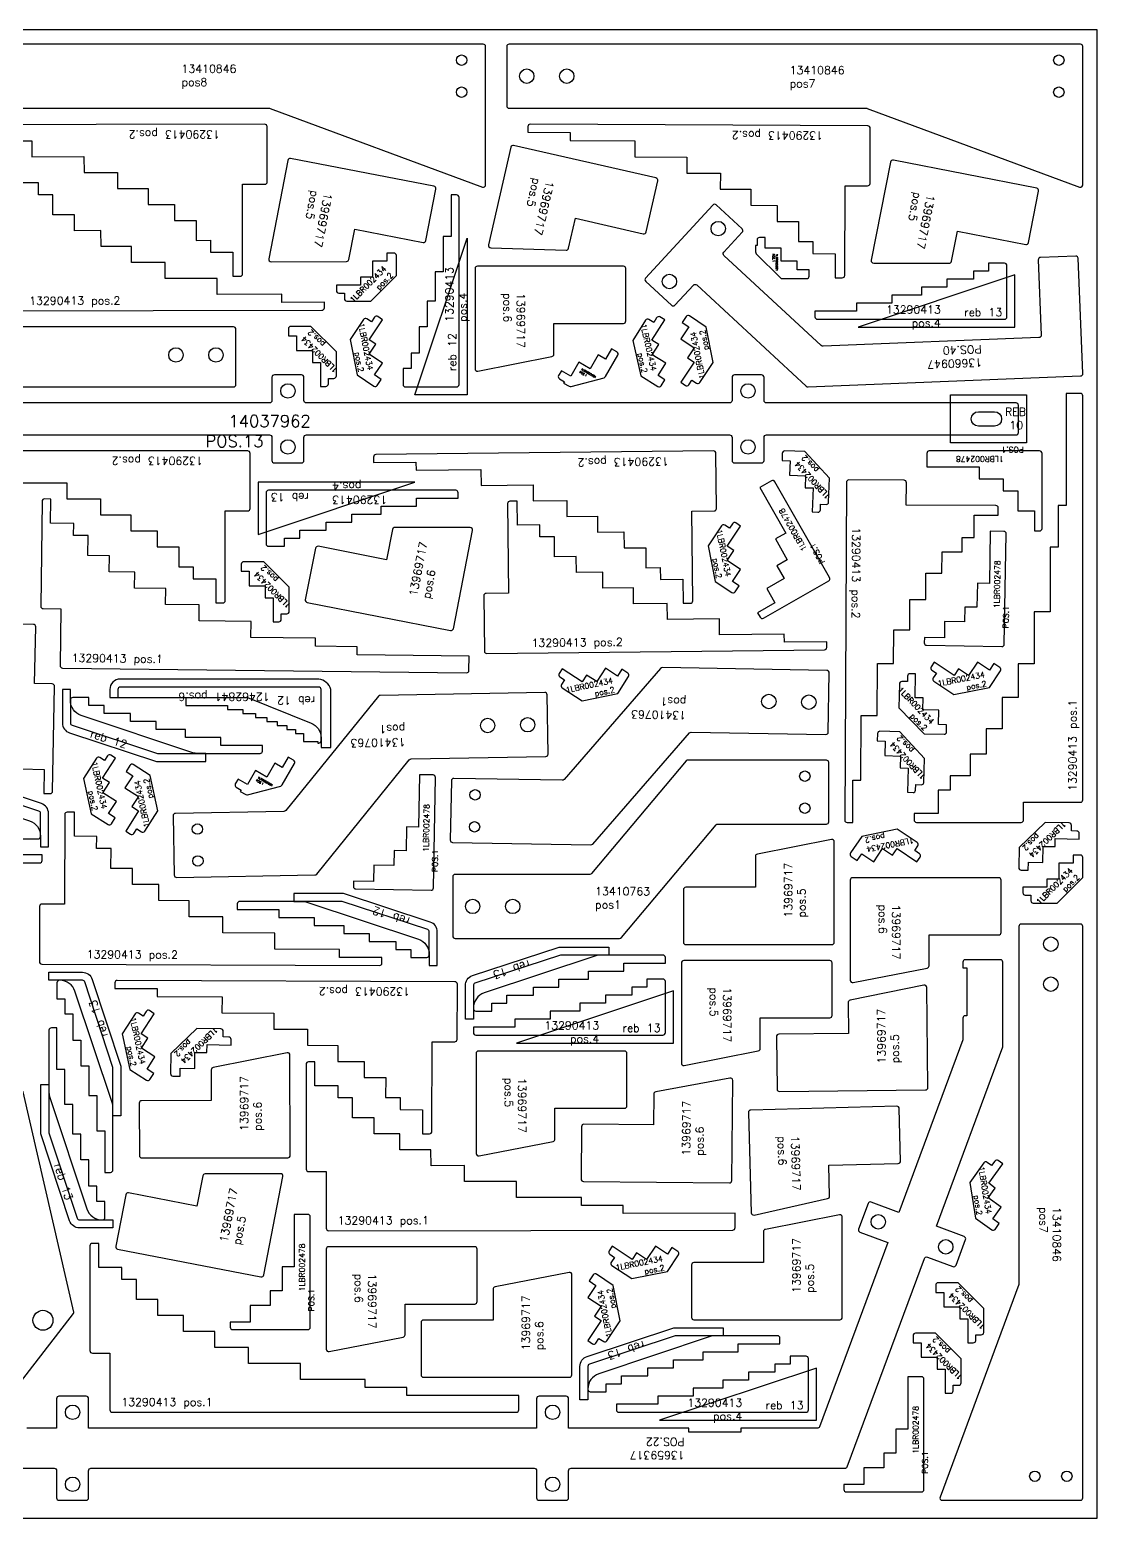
# Model space of a CAD drawing. Header units: millimetres. Extents: x 2520 to 4920, y -105 to 1860.
# Drawn here: x 3586 to 4920, y 0 to 1860 of the extents above; entities that cross this region are included whole.
import ezdxf

# ---------------------------------------------------------------- set-up
doc = ezdxf.new("R2010")
doc.units = ezdxf.units.MM
for name, color, linetype in [('12462841', 7, 'Continuous'), ('13290413', 7, 'Continuous'), ('13410763v0', 7, 'Continuous'), ('13659317v02', 7, 'Continuous'), ('13660947v0', 7, 'Continuous'), ('13969717', 7, 'Continuous'), ('14037962v0', 7, 'Continuous'), ('1LBR002434', 7, 'Continuous'), ('1LBR002478', 7, 'Continuous'), ('1LBR002601', 7, 'Continuous'), ('DT-20768-004-068', 7, 'Continuous'), ('Rebaixo', 7, 'Continuous'), ('sheet', 24, 'Continuous'), ('Texto', 7, 'Continuous')]:
    doc.layers.add(name, color=color, linetype=linetype)
doc.styles.get("Standard").update_dxf_attribs({"font": 'txt.shx'})

msp = doc.modelspace()

# ---------------------------------------------------------------- linework, layer by layer
at = {"color": 5}
for points in [[(3435.6, 1765, 0.414214), (3438.6, 1762), (3885.1, 1762, -0.088909), (3886.1, 1761.8), (4151.5, 1663.5, 0.52236), (4155.6, 1666.3), (4155.6, 1839, 0.414214), (4152.6, 1842), (3438.6, 1842, 0.414214), (3435.6, 1839)], [(4182, 1765, 0.414213), (4185, 1762), (4631.5, 1762, -0.08891), (4632.5, 1761.8), (4898, 1663.5, 0.52236), (4902, 1666.3), (4902, 1839, 0.414214), (4899, 1842), (4185, 1842, 0.414214), (4182, 1839)], [(4825, 742.4, 0.414214), (4822, 739.4), (4822, 292.9, -0.08891), (4821.8, 291.9), (4723.5, 26.4, 0.52236), (4726.3, 22.4), (4899, 22.4, 0.414213), (4902, 25.4), (4902, 739.4, 0.414214), (4899, 742.4)]]:
    msp.add_lwpolyline(points, format="xyb", close=True, dxfattribs=at)
for centre, radius in [((4125.6, 1822), 6.5), ((4872, 1822), 6.5), ((4207, 1802), 9), ((4257, 1802), 9), ((4125.6, 1782), 6.5), ((4872, 1782), 6.5), ((4862, 717.4), 9), ((4862, 667.4), 9), ((4842, 52.4), 6.5), ((4882, 52.4), 6.5)]:
    msp.add_circle(centre, radius, dxfattribs=at)
at = {"layer": '12462841', "color": 231}
msp.add_lwpolyline([(3894.9, 995.6), (3894.9, 990.6), (3906.9, 990.6), (3906.9, 985.6), (3917.9, 985.6), (3917.9, 980.6), (3927.9, 980.6), (3927.9, 970.6), (3945.9, 970.6), (3945.9, 968.6), (3946.9, 968.6, 0.414214), (3949.9, 971.6), (3949.9, 1035.6, 0.414214), (3946.9, 1038.6), (3698.9, 1038.6, 0.414214), (3695.9, 1035.6), (3695.9, 1025.6), (3780.9, 1025.6), (3780.9, 1015.6), (3832.9, 1015.6), (3832.9, 1010.6), (3851.9, 1010.6), (3851.9, 1005.6), (3867.9, 1005.6), (3867.9, 1000.6), (3881.9, 1000.6), (3881.9, 995.6)], format="xyb", close=True, dxfattribs=at)
at = {"layer": '13290413', "color": 5}
for points in [[(3507.5, 1721.3), (3588.5, 1721.4), (3588.5, 1701.4), (3653.5, 1701.6), (3653.6, 1681.6), (3695.6, 1681.6), (3695.6, 1661.6), (3733.6, 1661.7), (3733.6, 1641.7), (3766.6, 1641.8), (3766.7, 1621.8), (3793.7, 1621.8), (3793.7, 1596.8), (3811.7, 1596.9), (3811.8, 1581.9), (3839.8, 1581.9), (3839.8, 1551.9), (3848.8, 1551.9, 0.414214), (3851.8, 1554.9), (3851.6, 1666.9), (3879.6, 1667, 0.414213), (3882.6, 1670), (3882.5, 1739, 0.414214), (3879.4, 1742), (3457.4, 1741.2, 0.414214)], [(3529, 1508.7), (3951, 1509.5, 0.414214), (3954, 1512.5), (3954, 1519.5), (3901, 1519.4), (3901, 1529.4), (3820, 1529.3), (3819.9, 1549.3), (3754.9, 1549.1), (3754.9, 1569.1), (3712.9, 1569.1), (3712.9, 1589.1), (3674.9, 1589), (3674.8, 1609), (3641.8, 1608.9), (3641.8, 1628.9), (3614.8, 1628.9), (3614.7, 1653.9), (3596.7, 1653.8), (3596.7, 1668.8), (3568.7, 1668.8)], [(3567.2, 1293.7), (3632.2, 1293.7), (3632.2, 1273.7), (3674.2, 1273.7), (3674.2, 1253.7), (3712.2, 1253.7), (3712.2, 1233.7), (3745.2, 1233.7), (3745.2, 1213.7), (3772.2, 1213.7), (3772.2, 1188.7), (3790.2, 1188.7), (3790.2, 1173.7), (3818.2, 1173.7), (3818.2, 1143.7), (3827.2, 1143.7, 0.414214), (3830.2, 1146.7), (3830.2, 1258.7), (3858.2, 1258.7, 0.414214), (3861.2, 1261.7), (3861.2, 1330.7, 0.414214), (3858.2, 1333.7), (3436.2, 1333.7, 0.414214)], [(3574.9, 936.3), (3603.9, 935.7), (3603.3, 905.7), (3611.3, 905.6, 0.414214), (3614.4, 908.5), (3616.9, 1039.5, 0.414214), (3613.9, 1042.5), (3591.9, 1043), (3593.3, 1114, 0.414214), (3590.3, 1117), (3085.4, 1126.6, 0.414214)]]:
    msp.add_lwpolyline(points, format="xyb", dxfattribs=at)
for points in [[(4633.3, 1740), (4211.3, 1742, 0.414214), (4208.3, 1739), (4208.3, 1732), (4261.3, 1731.8), (4261.2, 1721.8), (4342.2, 1721.4), (4342.1, 1701.4), (4407.1, 1701), (4407, 1681), (4449, 1680.8), (4448.9, 1660.8), (4486.9, 1660.7), (4486.9, 1640.7), (4519.9, 1640.5), (4519.8, 1620.5), (4546.8, 1620.4), (4546.6, 1595.4), (4564.6, 1595.3), (4564.6, 1580.3), (4592.6, 1580.1), (4592.4, 1550.1), (4601.4, 1550.1, 0.414214), (4604.4, 1553.1), (4605, 1665.1), (4633, 1665, 0.414213), (4636, 1667.9), (4636.3, 1736.9, 0.414214)], [(4899, 894.6, 0.414214), (4902, 897.6), (4902, 1402.6, 0.414214), (4899, 1405.6), (4881, 1405.6), (4881, 1265.6), (4871, 1265.6), (4871, 1213.6), (4861, 1213.6), (4861, 1132.6), (4841, 1132.6), (4841, 1067.6), (4821, 1067.6), (4821, 1025.6), (4801, 1025.6), (4801, 986.6), (4781, 986.6), (4781, 954.6), (4761, 954.6), (4761, 927.6), (4736, 927.6), (4736, 909.6), (4721, 909.6), (4721, 880.6), (4691, 880.6), (4691, 872.6, 0.414213), (4694, 869.6), (4825, 869.6, 0.414214), (4828, 872.6), (4828, 894.6)], [(4440.4, 1333.7), (4018.4, 1329.1, 0.414214), (4015.4, 1326.1), (4015.5, 1319.1), (4068.5, 1319.6), (4068.6, 1309.6), (4149.6, 1310.5), (4149.8, 1290.5), (4214.8, 1291.2), (4215, 1271.2), (4257, 1271.7), (4257.2, 1251.7), (4295.2, 1252.1), (4295.5, 1232.1), (4328.5, 1232.5), (4328.7, 1212.5), (4355.7, 1212.8), (4355.9, 1187.8), (4373.9, 1188), (4374.1, 1173), (4402.1, 1173.3), (4402.4, 1143.3), (4411.4, 1143.4, 0.414214), (4414.4, 1146.4), (4413.2, 1258.4), (4441.2, 1258.7, 0.414214), (4444.1, 1261.7), (4443.4, 1330.7, 0.414214)], [(4606.5, 1294.4), (4604.5, 872.4, 0.414214), (4607.5, 869.4), (4614.5, 869.3), (4614.7, 922.3), (4624.7, 922.3), (4625.1, 1003.3), (4645.1, 1003.2), (4645.4, 1068.2), (4665.4, 1068.1), (4665.6, 1110.1), (4685.6, 1110), (4685.8, 1148), (4705.8, 1147.9), (4705.9, 1180.9), (4725.9, 1180.8), (4726.1, 1207.8), (4751.1, 1207.7), (4751.1, 1225.7), (4766.1, 1225.6), (4766.3, 1253.6), (4796.3, 1253.5), (4796.3, 1262.5, 0.414214), (4793.3, 1265.5), (4681.3, 1266), (4681.5, 1294, 0.414214), (4678.5, 1297.1), (4609.5, 1297.4, 0.414214)], [(3623.7, 1065.4, 0.414214), (3626.6, 1062.4), (4131.6, 1056.4, 0.414214), (4134.6, 1059.4), (4134.9, 1077.4), (3994.9, 1079), (3995, 1089), (3943, 1089.6), (3943.1, 1099.6), (3862.1, 1100.6), (3862.4, 1120.6), (3797.4, 1121.4), (3797.6, 1141.4), (3755.6, 1141.9), (3755.8, 1161.9), (3716.8, 1162.3), (3717.1, 1182.3), (3685.1, 1182.7), (3685.3, 1202.7), (3658.3, 1203), (3658.6, 1228), (3640.6, 1228.2), (3640.8, 1243.2), (3611.8, 1243.6), (3612.2, 1273.6), (3604.2, 1273.7, 0.414214), (3601.1, 1270.7), (3599.6, 1139.7, 0.414214), (3602.5, 1136.7), (3624.5, 1136.4)], [(4157.1, 1080.6), (4579.1, 1085.2, 0.414214), (4582, 1088.2), (4582, 1095.2), (4529, 1094.6), (4528.9, 1104.6), (4447.9, 1103.8), (4447.7, 1123.8), (4382.7, 1123), (4382.4, 1143), (4340.4, 1142.6), (4340.2, 1162.6), (4302.2, 1162.2), (4302, 1182.2), (4269, 1181.8), (4268.8, 1201.8), (4241.8, 1201.5), (4241.5, 1226.5), (4223.5, 1226.3), (4223.4, 1241.3), (4195.4, 1241), (4195, 1271), (4186, 1270.9, 0.414214), (4183.1, 1267.9), (4184.3, 1155.9), (4156.3, 1155.6, 0.414214), (4153.3, 1152.6), (4154.1, 1083.6, 0.414214)], [(3600.9, 692.4), (4022.8, 690.7, 0.414214), (4025.9, 693.7), (4025.9, 700.7), (3972.9, 700.9), (3972.9, 710.9), (3891.9, 711.3), (3892, 731.3), (3827, 731.5), (3827.1, 751.5), (3785.1, 751.7), (3785.2, 771.7), (3747.2, 771.8), (3747.2, 791.8), (3714.2, 791.9), (3714.3, 811.9), (3687.3, 812), (3687.4, 837), (3669.4, 837.1), (3669.5, 852.1), (3641.5, 852.2), (3641.6, 882.2), (3632.6, 882.3, 0.414214), (3629.6, 879.3), (3629.1, 767.3), (3601.1, 767.4, 0.414214), (3598.1, 764.4), (3597.9, 695.4, 0.414214)], [(4117.2, 670.4), (3695.2, 672, 0.414214), (3692.2, 669), (3692.2, 662), (3745.2, 661.8), (3745.1, 651.8), (3826.1, 651.5), (3826, 631.5), (3891, 631.3), (3891, 611.3), (3933, 611.1), (3932.9, 591.1), (3970.9, 590.9), (3970.8, 570.9), (4003.8, 570.8), (4003.7, 550.8), (4030.7, 550.7), (4030.6, 525.7), (4048.6, 525.6), (4048.6, 510.6), (4076.6, 510.5), (4076.5, 480.5), (4085.5, 480.5, 0.414214), (4088.5, 483.5), (4088.9, 595.5), (4116.9, 595.4, 0.414214), (4119.9, 598.4), (4120.2, 667.4, 0.414214)], [(3956.4, 362.3, 0.414213), (3959.4, 359.3), (4464.4, 360.1, 0.414213), (4467.4, 363.1), (4467.4, 381.1), (4327.4, 380.9), (4327.4, 390.9), (4275.4, 390.8), (4275.3, 400.8), (4194.3, 400.7), (4194.3, 420.7), (4129.3, 420.6), (4129.3, 440.6), (4087.3, 440.5), (4087.2, 460.5), (4048.2, 460.4), (4048.2, 480.4), (4016.2, 480.4), (4016.2, 500.4), (3989.2, 500.3), (3989.1, 525.3), (3971.1, 525.3), (3971.1, 540.3), (3942.1, 540.3), (3942.1, 570.3), (3934.1, 570.2, 0.414214), (3931.1, 567.2), (3931.3, 436.2, 0.414214), (3934.3, 433.2), (3956.3, 433.3)], [(3686, 135.4, 0.414214), (3689, 132.4), (4194, 132.4, 0.414214), (4197, 135.4), (4197, 153.4), (4057, 153.4), (4057, 163.4), (4005, 163.4), (4005, 173.4), (3924, 173.4), (3924, 193.4), (3859, 193.4), (3859, 213.4), (3817, 213.4), (3817, 233.4), (3778, 233.4), (3778, 253.4), (3746, 253.4), (3746, 273.4), (3719, 273.4), (3719, 298.4), (3701, 298.4), (3701, 313.4), (3672, 313.4), (3672, 343.4), (3664, 343.4, 0.414213), (3661, 340.4), (3661, 209.4, 0.414214), (3664, 206.4), (3686, 206.4)]]:
    msp.add_lwpolyline(points, format="xyb", close=True, dxfattribs=at)
at = {"layer": '13290413', "color": 4}
msp.add_lwpolyline([(4122.3, 1416.7), (4122.3, 1650.7, 0.414214), (4119.3, 1653.7), (4112.3, 1653.7), (4112.3, 1601.7), (4102.3, 1601.7), (4102.3, 1557.7), (4092.3, 1557.7), (4092.3, 1520.7), (4082.3, 1520.7), (4082.3, 1488.7), (4072.3, 1488.7), (4072.3, 1455.7), (4062.3, 1455.7), (4062.3, 1436.7), (4052.3, 1436.7), (4052.3, 1416.7, 0.414214), (4055.3, 1413.7), (4119.3, 1413.7, 0.414214)], format="xyb", close=True, dxfattribs=at)
at = {"layer": '13290413', "color": 3}
for points in [[(4804.2, 1498.3, 0.414214), (4807.2, 1501.3), (4807.2, 1565.3, 0.414214), (4804.2, 1568.3), (4784.2, 1568.3), (4784.2, 1558.3), (4765.2, 1558.3), (4765.2, 1548.3), (4732.2, 1548.3), (4732.2, 1538.3), (4700.2, 1538.3), (4700.2, 1528.3), (4663.2, 1528.3), (4663.2, 1518.3), (4619.2, 1518.3), (4619.2, 1508.3), (4567.2, 1508.3), (4567.2, 1501.3, 0.414214), (4570.2, 1498.3)], [(3884.2, 1284.5, 0.414214), (3881.2, 1281.5), (3881.2, 1217.5, 0.414214), (3884.2, 1214.5), (3904.2, 1214.5), (3904.2, 1224.5), (3923.2, 1224.5), (3923.2, 1234.5), (3956.2, 1234.5), (3956.2, 1244.5), (3988.2, 1244.5), (3988.2, 1254.5), (4025.2, 1254.5), (4025.2, 1264.5), (4069.2, 1264.5), (4069.2, 1274.5), (4121.2, 1274.5), (4121.2, 1281.5, 0.414213), (4118.2, 1284.5)], [(4377.2, 603.8, 0.414213), (4380.2, 606.8), (4380.2, 670.8, 0.414214), (4377.2, 673.8), (4357.2, 673.8), (4357.2, 663.8), (4338.2, 663.8), (4338.2, 653.8), (4305.2, 653.8), (4305.2, 643.8), (4273.2, 643.8), (4273.2, 633.8), (4236.2, 633.8), (4236.2, 623.8), (4192.2, 623.8), (4192.2, 613.8), (4140.2, 613.8), (4140.2, 606.8, 0.414213), (4143.2, 603.8)], [(4556, 132.4, 0.414214), (4559, 135.4), (4559, 199.4, 0.414214), (4556, 202.4), (4536, 202.4), (4536, 192.4), (4517, 192.4), (4517, 182.4), (4484, 182.4), (4484, 172.4), (4452, 172.4), (4452, 162.4), (4415, 162.4), (4415, 152.4), (4371, 152.4), (4371, 142.4), (4319, 142.4), (4319, 135.4, 0.414214), (4322, 132.4)]]:
    msp.add_lwpolyline(points, format="xyb", close=True, dxfattribs=at)
at = {"layer": '13290413', "color": 2}
for points in [[(3636.6, 1022.6), (3636.6, 993.7, 0.323583), (3638.6, 990.9), (3745.6, 955.6), (3873.6, 955.6, 0.414214), (3876.6, 958.6), (3876.6, 965.6), (3824.6, 965.6), (3824.6, 975.6), (3780.6, 975.6), (3780.6, 985.6), (3743.6, 985.6), (3743.6, 995.6), (3711.6, 995.6), (3711.6, 1005.6), (3678.6, 1005.6), (3678.6, 1015.6), (3659.6, 1015.6), (3659.6, 1025.6), (3639.6, 1025.6, 0.414214)], [(3599.2, 851.9), (3599.2, 880.8, 0.323583), (3597.2, 883.6), (3490.2, 918.9), (3362.2, 918.9, 0.414214), (3359.2, 915.9), (3359.2, 908.9), (3411.2, 908.9), (3411.2, 898.9), (3455.2, 898.9), (3455.2, 888.9), (3492.2, 888.9), (3492.2, 878.9), (3524.2, 878.9), (3524.2, 868.9), (3557.2, 868.9), (3557.2, 858.9), (3576.2, 858.9), (3576.2, 848.9), (3596.2, 848.9, 0.414214)], [(3361.2, 885.9), (3361.2, 857.1, 0.323584), (3363.2, 854.3), (3470.2, 818.9), (3598.2, 818.9, 0.414214), (3601.2, 821.9), (3601.2, 828.9), (3549.2, 828.9), (3549.2, 838.9), (3505.2, 838.9), (3505.2, 848.9), (3468.2, 848.9), (3468.2, 858.9), (3436.2, 858.9), (3436.2, 868.9), (3403.2, 868.9), (3403.2, 878.9), (3384.2, 878.9), (3384.2, 888.9), (3364.2, 888.9, 0.414214)], [(4085.2, 703.8), (4085.2, 732.6, 0.323584), (4083.2, 735.5), (3976.2, 770.8), (3848.2, 770.8, 0.414214), (3845.2, 767.8), (3845.2, 760.8), (3897.2, 760.8), (3897.2, 750.8), (3941.2, 750.8), (3941.2, 740.8), (3978.2, 740.8), (3978.2, 730.8), (4010.2, 730.8), (4010.2, 720.8), (4043.2, 720.8), (4043.2, 710.8), (4062.2, 710.8), (4062.2, 700.8), (4082.2, 700.8, 0.414214)]]:
    msp.add_lwpolyline(points, format="xyb", close=True, dxfattribs=at)
at = {"layer": '13290413', "color": 1}
for points in [[(4140.2, 636.8, 0.414214), (4143.2, 633.8), (4163.2, 633.8), (4163.2, 643.8), (4182.2, 643.8), (4182.2, 653.8), (4215.2, 653.8), (4215.2, 663.8), (4247.2, 663.8), (4247.2, 673.8), (4284.2, 673.8), (4284.2, 683.8), (4328.2, 683.8), (4328.2, 693.8), (4380.2, 693.8), (4380.2, 700.8, 0.414214), (4377.2, 703.8), (4249.2, 703.8), (4142.2, 668.5, 0.323584), (4140.2, 665.6)], [(3622.8, 672.2, 0.414214), (3619.8, 669.2), (3619.8, 649.2), (3629.8, 649.2), (3629.8, 630.2), (3639.8, 630.2), (3639.8, 597.2), (3649.8, 597.2), (3649.8, 565.2), (3659.8, 565.2), (3659.8, 528.2), (3669.8, 528.2), (3669.8, 484.2), (3679.8, 484.2), (3679.8, 432.2), (3686.8, 432.2, 0.414214), (3689.8, 435.2), (3689.8, 563.2), (3654.5, 670.1, 0.323583), (3651.6, 672.2)], [(3676.8, 372.8, 0.414214), (3679.8, 375.8), (3679.8, 395.8), (3669.8, 395.8), (3669.8, 414.8), (3659.8, 414.8), (3659.8, 447.8), (3649.8, 447.8), (3649.8, 479.8), (3639.8, 479.8), (3639.8, 516.8), (3629.8, 516.8), (3629.8, 560.8), (3619.8, 560.8), (3619.8, 612.8), (3612.8, 612.8, 0.414214), (3609.8, 609.8), (3609.8, 481.8), (3645.1, 374.9, 0.323583), (3647.9, 372.8)], [(4283.4, 161, 0.414214), (4286.4, 158), (4306.4, 158), (4306.4, 168), (4325.4, 168), (4325.4, 178), (4358.4, 178), (4358.4, 188), (4390.4, 188), (4390.4, 198), (4427.4, 198), (4427.4, 208), (4471.4, 208), (4471.4, 218), (4523.4, 218), (4523.4, 225, 0.414214), (4520.4, 228), (4392.4, 228), (4285.4, 192.7, 0.323584), (4283.4, 189.8)]]:
    msp.add_lwpolyline(points, format="xyb", close=True, dxfattribs=at)
at = {"layer": '13410763v0', "color": 5}
for points in [[(3843.5, 1485.7, 0.414214), (3840.5, 1488.7), (3524.2, 1488.7, -0.116434), (3522.9, 1489), (3377.9, 1561.5, 0.557537), (3373.5, 1558.8), (3373.5, 1416.7, 0.414214), (3376.5, 1413.7), (3840.5, 1413.7, 0.414214), (3843.5, 1416.7)], [(4289.5, 842.5), (4410.2, 981.3, -0.221695), (4412.5, 982.3), (4580.8, 979.4, 0.414214), (4583.8, 982.3), (4585.1, 1056.3, 0.414214), (4582.2, 1059.4), (4376.6, 1062.9, 0.221695), (4374.3, 1061.9), (4253.6, 923.1, -0.221695), (4251.3, 922.1), (4115.7, 924.5, 0.414214), (4112.7, 921.5), (4111.4, 847.5, 0.414214), (4114.3, 844.5), (4287.2, 841.5, 0.221695)], [(3944.5, 804.9), (4060.2, 947.8, -0.221695), (4062.5, 948.9), (4230.8, 951.9, 0.414214), (4233.7, 954.9), (4232.4, 1028.9, 0.414214), (4229.4, 1031.9), (4023.8, 1028.3, 0.221695), (4021.5, 1027.2), (3905.8, 884.3, -0.221695), (3903.5, 883.1), (3768, 880.8, 0.414214), (3765, 877.7), (3766.3, 803.7, 0.414214), (3769.3, 800.8), (3942.2, 803.8, 0.221695)], [(4406.3, 946.3), (4288, 805.5, -0.221695), (4285.7, 804.4), (4117.5, 804.5, 0.414214), (4114.5, 801.5), (4114.4, 727.5, 0.414214), (4117.4, 724.5), (4323, 724.4, 0.221695), (4325.3, 725.5), (4443.6, 866.3, -0.221695), (4445.9, 867.4), (4581.5, 867.3, 0.414214), (4584.5, 870.3), (4584.5, 944.3, 0.414214), (4581.5, 947.3), (4408.6, 947.4, 0.221695)]]:
    msp.add_lwpolyline(points, format="xyb", close=True, dxfattribs=at)
for centre, radius in [((3768.5, 1453.7), 9), ((3818.5, 1453.7), 9), ((4509.5, 1020.6), 9), ((4559.5, 1019.8), 9), ((4158.1, 990.6), 9), ((4208.1, 991.5), 9), ((4554.5, 927.3), 6.5), ((4142.4, 904), 6.5), ((4554.5, 887.3), 6.5), ((3795.3, 861.2), 6.5), ((4141.7, 864), 6.5), ((3796, 821.3), 6.5), ((4139.4, 764.5), 9), ((4189.4, 764.5), 9)]:
    msp.add_circle(centre, radius, dxfattribs=at)
at = {"layer": '13659317v02', "color": 5}
msp.add_lwpolyline([(3502.3, 62.4), (3616.3, 62.4, -0.414214), (3619.3, 59.4), (3619.3, 25.4, 0.414214), (3622.3, 22.4), (3656.3, 22.4, 0.414214), (3659.3, 25.4), (3659.3, 59.4, -0.414214), (3662.3, 62.4), (4216.3, 62.4, -0.414214), (4219.3, 59.4), (4219.3, 25.4, 0.414214), (4222.3, 22.4), (4256.3, 22.4, 0.414214), (4259.3, 25.4), (4259.3, 59.4, -0.414214), (4262.3, 62.4), (4604.7, 62.4, 0.313654), (4607.5, 64.3), (4704, 324.5, -0.414214), (4707.8, 326.3), (4739.7, 314.5, 0.414214), (4743.6, 316.2), (4755.4, 348.1, 0.414214), (4753.6, 352), (4718.9, 364.8), (4802, 588.9), (4802, 694.9, 0.414214), (4799, 697.9), (4755, 697.9, 0.414214), (4752, 694.9), (4752, 687.9), (4757, 687.9), (4757, 627.9), (4755, 627.9, 0.414214), (4752, 624.9), (4752, 597.9), (4672, 382.2), (4637.4, 395.1, 0.414214), (4633.5, 393.3), (4621.7, 361.4, 0.414214), (4623.4, 357.6), (4658.1, 344.7), (4572.7, 114.3, -0.313654), (4569.9, 112.4), (4474.5, 112.4), (4474.5, 107.4), (4409.5, 107.4), (4409.5, 112.4), (4259.3, 112.4), (4259.3, 149.4, 0.414214), (4256.3, 152.4), (4222.3, 152.4, 0.414214), (4219.3, 149.4), (4219.3, 112.4), (3659.3, 112.4), (3659.3, 149.4, 0.414214), (3656.3, 152.4), (3622.3, 152.4, 0.414214), (3619.3, 149.4), (3619.3, 112.4), (3582, 112.4)], format="xyb", dxfattribs=at)
for centre in [(4646.3, 370.4), (4730.7, 339.1), (3639.3, 132.4), (4239.3, 132.4), (3639.3, 42.4), (4239.3, 42.4)]:
    msp.add_circle(centre, 9, dxfattribs=at)
at = {"layer": '13660947v0', "color": 5}
msp.add_lwpolyline([(4439.5, 1640.9), (4355.4, 1549.8, 0.414214), (4355.6, 1545.6), (4387.9, 1515.7, 0.414213), (4392.1, 1515.9), (4415.2, 1540.9, -0.414213), (4419.4, 1541.1), (4556.4, 1414.6, 0.198912), (4558.6, 1413.8), (4899.1, 1427.4, 0.414214), (4902, 1430.5), (4896.2, 1574.4, 0.414214), (4893.1, 1577.2), (4849.1, 1575.5, 0.414214), (4846.3, 1572.4), (4850, 1478.4, -0.414214), (4847.1, 1475.3), (4577.3, 1464.6, -0.198912), (4575.1, 1465.4), (4453.4, 1577.8, -0.414214), (4453.2, 1582), (4476.2, 1607, 0.414214), (4476.1, 1611.3), (4443.8, 1641.1, 0.414214)], format="xyb", close=True, dxfattribs=at)
for centre in [(4446.3, 1611.5), (4385.3, 1545.4)]:
    msp.add_circle(centre, 9, dxfattribs=at)
at = {"layer": '13969717', "color": 5}
for points in [[(4259.1, 1586.9), (4267.7, 1624.5), (4352.6, 1605.1, 0.414214), (4356.1, 1607.3), (4370.8, 1671.2, 0.414214), (4368.5, 1674.8), (4190.6, 1715.5, 0.414214), (4187, 1713.3), (4159.1, 1591.3, 0.472071), (4161.9, 1587.6), (4256.1, 1584.6, 0.35863)], [(3984.7, 1572.9), (3992, 1610.8), (4077.4, 1594.3, 0.414214), (4080.9, 1596.7), (4093.3, 1661, 0.414213), (4090.9, 1664.5), (3911.7, 1699, 0.414214), (3908.2, 1696.6), (3884.5, 1573.7, 0.472071), (3887.5, 1570.2), (3981.8, 1570.5, 0.35863)], [(4737.8, 1570.7), (4745.2, 1608.5), (4830.6, 1591.8, 0.414214), (4834.1, 1594.2), (4846.7, 1658.4, 0.414214), (4844.3, 1662), (4665.2, 1697, 0.414214), (4661.7, 1694.7), (4637.6, 1571.9, 0.472071), (4640.6, 1568.3), (4734.8, 1568.3, 0.35863)], [(4240.8, 1454.6), (4240.8, 1493.1), (4327.8, 1493.1, 0.414213), (4330.8, 1496.1), (4330.8, 1561.6, 0.414214), (4327.8, 1564.6), (4145.3, 1564.6, 0.414214), (4142.3, 1561.6), (4142.3, 1436.4, 0.472071), (4145.8, 1433.5), (4238.3, 1451.6, 0.35863)], [(4039.1, 1235.6), (4031.7, 1197.7), (3946.3, 1214.5, 0.414214), (3942.8, 1212.1), (3930.2, 1147.8, 0.414214), (3932.6, 1144.3), (4111.7, 1109.2, 0.414214), (4115.2, 1111.6), (4139.3, 1234.4, 0.472071), (4136.3, 1238), (4042.1, 1238, 0.35863)], [(4492.8, 827), (4492.8, 788.4), (4405.8, 788.4, 0.414214), (4402.8, 785.4), (4402.8, 719.9, 0.414214), (4405.8, 716.9), (4588.3, 716.9, 0.414214), (4591.3, 719.9), (4591.3, 845.1, 0.472071), (4587.7, 848), (4495.2, 829.9, 0.35863)], [(4709.8, 690.4), (4709.8, 728.9), (4796.8, 728.9, 0.414214), (4799.8, 731.9), (4799.8, 797.4, 0.414214), (4796.8, 800.4), (4614.3, 800.4, 0.414214), (4611.3, 797.4), (4611.3, 672.2, 0.472071), (4614.9, 669.3), (4707.4, 687.4, 0.35863)], [(4498.7, 586.9), (4498.7, 625.4), (4585.7, 625.4, 0.414214), (4588.7, 628.4), (4588.7, 693.9, 0.414214), (4585.7, 696.9), (4403.2, 696.9, 0.414214), (4400.2, 693.9), (4400.2, 568.8, 0.472071), (4403.8, 565.8), (4496.3, 584, 0.35863)], [(4608.7, 644.2), (4609.1, 605.7), (4522.1, 604.8, 0.414214), (4519.1, 601.7), (4519.8, 536.2, 0.414214), (4522.8, 533.3), (4705.3, 535.2, 0.414214), (4708.3, 538.2), (4707, 663.3, 0.472071), (4703.4, 666.2), (4611.1, 647.2, 0.35863)], [(3812.6, 560.3), (3812.6, 521.8), (3725.6, 521.7, 0.414214), (3722.6, 518.6), (3722.8, 453.1, 0.414214), (3725.8, 450.2), (3908.3, 450.5, 0.414214), (3911.3, 453.5), (3911, 578.6, 0.472071), (3907.4, 581.6), (3815, 563.3, 0.35863)], [(4242.2, 473.8), (4242.2, 512.3), (4329.2, 512.3, 0.414214), (4332.2, 515.3), (4332.2, 580.8, 0.414214), (4329.2, 583.8), (4146.7, 583.8, 0.414214), (4143.7, 580.8), (4143.7, 455.7, 0.472071), (4147.3, 452.7), (4239.8, 470.8, 0.35863)], [(4365.8, 530), (4365.4, 491.5), (4278.4, 492.3, 0.414214), (4275.4, 489.3), (4274.8, 423.8, 0.414214), (4277.7, 420.8), (4460.2, 419, 0.414214), (4463.2, 422), (4464.4, 547.2, 0.472071), (4460.9, 550.1), (4368.2, 532.9, 0.35863)], [(4585.4, 402.5), (4584.4, 441), (4671.3, 443.3, 0.414214), (4674.3, 446.4), (4672.5, 511.8, 0.414214), (4669.5, 514.8), (4487, 510, 0.414214), (4484.1, 506.9), (4487.4, 381.8, 0.472071), (4491, 378.9), (4583, 399.5, 0.35863)], [(3802, 427.9), (3794.7, 390), (3709.3, 406.6, 0.414214), (3705.7, 404.2), (3693.3, 339.9, 0.414214), (3695.6, 336.4), (3874.8, 301.7, 0.414214), (3878.3, 304), (3902.1, 426.9, 0.472071), (3899.2, 430.5), (3804.9, 430.3, 0.35863)], [(4502.9, 358), (4502.9, 319.5), (4415.9, 319.5, 0.414214), (4412.9, 316.5), (4412.9, 251, 0.414213), (4415.9, 248), (4598.4, 248, 0.414214), (4601.4, 251), (4601.4, 376.2, 0.472071), (4597.8, 379.1), (4505.3, 361, 0.35863)], [(4054.9, 229.2), (4054.9, 267.7), (4141.9, 267.7, 0.414214), (4144.9, 270.7), (4144.9, 336.2, 0.414214), (4141.9, 339.2), (3959.4, 339.3, 0.414214), (3956.4, 336.3), (3956.4, 211.1, 0.472071), (3959.9, 208.2), (4052.5, 226.3, 0.35863)], [(4164.9, 286.2), (4164.9, 247.7), (4077.9, 247.7, 0.414214), (4074.9, 244.7), (4074.8, 179.2, 0.414214), (4077.8, 176.2), (4260.3, 176.1, 0.414214), (4263.3, 179.1), (4263.4, 304.2, 0.472071), (4259.8, 307.2), (4167.3, 289.1, 0.35863)]]:
    msp.add_lwpolyline(points, format="xyb", close=True, dxfattribs=at)
at = {"layer": '14037962v0', "color": 2}
msp.add_lwpolyline([(3356.5, 1353.7), (3885.5, 1353.7, -0.414214), (3888.5, 1350.7), (3888.5, 1321.7, 0.414214), (3891.5, 1318.7), (3925.5, 1318.7, 0.414214), (3928.5, 1321.7), (3928.5, 1350.7, -0.414214), (3931.5, 1353.7), (4460.5, 1353.7, -0.414214), (4463.5, 1350.7), (4463.5, 1321.7, 0.414214), (4466.5, 1318.7), (4500.5, 1318.7, 0.414214), (4503.5, 1321.7), (4503.5, 1350.7, -0.414214), (4506.5, 1353.7), (4818.5, 1353.7, 0.414213), (4821.5, 1356.7), (4821.5, 1390.7, 0.414214), (4818.5, 1393.7), (4506.5, 1393.7, -0.414214), (4503.5, 1396.7), (4503.5, 1425.7, 0.414214), (4500.5, 1428.7), (4466.5, 1428.7, 0.414214), (4463.5, 1425.7), (4463.5, 1396.7, -0.414214), (4460.5, 1393.7), (3931.5, 1393.7, -0.414214), (3928.5, 1396.7), (3928.5, 1425.7, 0.414214), (3925.5, 1428.7), (3891.5, 1428.7, 0.414214), (3888.5, 1425.7), (3888.5, 1396.7, -0.414214), (3885.5, 1393.7), (3356.5, 1393.7, -0.414214)], format="xyb", dxfattribs=at)
at = {"layer": '14037962v0', "color": 2, "linetype": 'Continuous', "lineweight": 25}
msp.add_lwpolyline([(4791.5, 1364.7), (4771.5, 1364.7, -1), (4771.5, 1382.7), (4791.5, 1382.7, -1)], format="xyb", close=True, dxfattribs=at)
at = {"layer": '14037962v0', "color": 2}
for centre in [(3908.5, 1408.7), (4483.5, 1408.7), (3908.5, 1338.7), (4483.5, 1338.7)]:
    msp.add_circle(centre, 9, dxfattribs=at)
at = {"layer": '1LBR002434', "color": 5}
for points in [[(4032, 1570.9), (4014, 1570.9), (4014, 1550.9), (3999, 1550.9), (3999, 1540.9), (3969, 1540.9), (3969, 1533.9, 0.414214), (3972, 1530.9), (3979, 1530.9), (3979, 1523.9, 0.414214), (3982, 1520.9), (4012, 1520.9), (4044, 1552.9), (4044, 1577.9, 0.414214), (4041, 1580.9), (4032, 1580.9)], [(3919, 1477.4), (3919, 1459.4), (3939, 1459.4), (3939, 1444.4), (3949, 1444.4), (3949, 1414.4), (3956, 1414.4, 0.414214), (3959, 1417.4), (3959, 1424.4), (3966, 1424.4, 0.414214), (3969, 1427.4), (3969, 1457.4), (3937, 1489.4), (3912, 1489.4, 0.414214), (3909, 1486.4), (3909, 1477.4)], [(4016.7, 1428.6), (4026.7, 1443.5), (4010.1, 1454.6), (4018.4, 1467.1), (4010.1, 1472.7), (4026.8, 1497.6), (4021, 1501.5, 0.414214), (4016.8, 1500.7), (4012.9, 1494.9), (4007.1, 1498.7, 0.414214), (4002.9, 1497.9), (3986.3, 1473), (3995.1, 1428.6), (4015.9, 1414.7, 0.414214), (4020.1, 1415.5), (4025.1, 1423)], [(4371.2, 1428.1), (4380.8, 1443.3), (4363.9, 1453.9), (4371.9, 1466.6), (4363.4, 1472), (4379.4, 1497.4), (4373.5, 1501.1, 0.414214), (4369.3, 1500.1), (4365.6, 1494.2), (4359.7, 1497.9, 0.414214), (4355.5, 1497), (4339.6, 1471.6), (4349.6, 1427.5), (4370.8, 1414.2, 0.414213), (4374.9, 1415.1), (4379.7, 1422.7)], [(4409.5, 1488.6), (4399.5, 1473.6), (4416.2, 1462.5), (4407.8, 1450), (4416.1, 1444.5), (4399.5, 1419.5), (4405.3, 1415.6, 0.414214), (4409.5, 1416.4), (4413.3, 1422.3), (4419.2, 1418.4, 0.414214), (4423.3, 1419.2), (4440, 1444.2), (4431.2, 1488.5), (4410.4, 1502.4, 0.414213), (4406.2, 1501.6), (4401.2, 1494.1)], [(4536.1, 1321.4), (4535.5, 1303.5), (4555.5, 1302.8), (4554.9, 1287.8), (4564.9, 1287.4), (4563.9, 1257.4), (4570.9, 1257.2, 0.414214), (4574, 1260.1), (4574.2, 1267.1), (4581.2, 1266.8, 0.414214), (4584.3, 1269.7), (4585.4, 1299.7), (4554.5, 1332.8), (4529.5, 1333.7, 0.414214), (4526.4, 1330.8), (4526.1, 1321.8)], [(4464.1, 1170.7), (4474.1, 1185.7), (4457.5, 1196.8), (4465.8, 1209.3), (4457.5, 1214.8), (4474.2, 1239.8), (4468.4, 1243.7, 0.414214), (4464.2, 1242.8), (4460.3, 1237), (4454.5, 1240.9, 0.414214), (4450.3, 1240.1), (4433.7, 1215.1), (4442.5, 1170.7), (4463.3, 1156.9, 0.414214), (4467.4, 1157.7), (4472.4, 1165.2)], [(3860.2, 1183.3), (3860.2, 1165.3), (3880.2, 1165.3), (3880.2, 1150.3), (3890.2, 1150.3), (3890.2, 1120.3), (3897.2, 1120.3, 0.414214), (3900.2, 1123.3), (3900.2, 1130.3), (3907.2, 1130.3, 0.414214), (3910.2, 1133.3), (3910.2, 1163.3), (3878.2, 1195.3), (3853.2, 1195.3, 0.414214), (3850.2, 1192.3), (3850.2, 1183.3)], [(4320.4, 1052.4), (4305.3, 1062.2), (4294.4, 1045.4), (4281.8, 1053.6), (4276.4, 1045.2), (4251.2, 1061.6), (4247.4, 1055.7, 0.414214), (4248.3, 1051.6), (4254.2, 1047.8), (4250.3, 1041.9, 0.414214), (4251.2, 1037.8), (4276.4, 1021.4), (4320.6, 1030.7), (4334.3, 1051.7, 0.414214), (4333.4, 1055.9), (4325.9, 1060.8)], [(4785.3, 1059.7), (4770.3, 1069.7), (4759.2, 1053.1), (4746.8, 1061.4), (4741.2, 1053.1), (4716.3, 1069.8), (4712.4, 1064, 0.414214), (4713.2, 1059.8), (4719, 1055.9), (4715.1, 1050.1, 0.414214), (4715.9, 1045.9), (4740.9, 1029.3), (4785.3, 1038.1), (4799.2, 1058.9, 0.414213), (4798.3, 1063), (4790.9, 1068)], [(4721.8, 991.7), (4722.2, 1009.7), (4702.2, 1010), (4702.4, 1025), (4692.4, 1025.2), (4692.9, 1055.2), (4685.9, 1055.3, 0.414214), (4682.9, 1052.4), (4682.8, 1045.4), (4675.8, 1045.5, 0.414214), (4672.7, 1042.5), (4672.2, 1012.5), (4703.6, 980), (4728.6, 979.6, 0.414213), (4731.7, 982.5), (4731.8, 991.5)], [(4655, 971.1), (4654.4, 953.1), (4674.3, 952.4), (4673.8, 937.5), (4683.8, 937.1), (4682.8, 907.1), (4689.8, 906.9, 0.414214), (4692.9, 909.8), (4693.1, 916.8), (4700.1, 916.5, 0.414214), (4703.2, 919.4), (4704.3, 949.4), (4673.4, 982.5), (4648.4, 983.4, 0.414214), (4645.3, 980.5), (4645, 971.5)], [(3684.3, 880.7), (3694, 895.8), (3677.2, 906.6), (3685.3, 919.3), (3676.9, 924.7), (3693.1, 949.9), (3687.2, 953.7, 0.414214), (3683.1, 952.8), (3679.3, 946.9), (3673.4, 950.7, 0.414214), (3669.2, 949.8), (3653, 924.5), (3662.6, 880.3), (3683.6, 866.8, 0.414214), (3687.8, 867.7), (3692.7, 875.3)], [(3714.5, 927.8), (3704.8, 912.6), (3721.6, 901.8), (3713.5, 889.2), (3721.9, 883.8), (3705.7, 858.6), (3711.6, 854.8, 0.414214), (3715.7, 855.7), (3719.5, 861.6), (3725.4, 857.8, 0.414214), (3729.5, 858.7), (3745.8, 883.9), (3736.2, 928.1), (3715.1, 941.7, 0.414214), (3711, 940.8), (3706.1, 933.2)], [(4625.7, 830.4), (4640.6, 820.4), (4651.7, 837.1), (4664.2, 828.7), (4669.8, 837.1), (4694.7, 820.4), (4698.6, 826.2, 0.414214), (4697.8, 830.4), (4692, 834.3), (4695.8, 840.1, 0.414214), (4695, 844.2), (4670.1, 860.9), (4625.7, 852.1), (4611.8, 831.3, 0.414214), (4612.6, 827.1), (4620.1, 822.1)], [(4834, 819.8), (4852, 819.5), (4852.3, 839.5), (4867.3, 839.2), (4867.5, 849.2), (4897.5, 848.7), (4897.6, 855.7, 0.414214), (4894.7, 858.7), (4887.7, 858.9), (4887.8, 865.8, 0.414214), (4884.9, 868.9), (4854.9, 869.4), (4822.3, 838), (4821.9, 813, 0.414214), (4824.8, 809.9), (4833.8, 809.8)], [(4890, 818.7), (4872, 818.7), (4872, 798.7), (4857, 798.7), (4857, 788.7), (4827, 788.7), (4827, 781.7, 0.414214), (4830, 778.7), (4837, 778.7), (4837, 771.7, 0.414214), (4840, 768.7), (4870, 768.7), (4902, 800.7), (4902, 825.7, 0.414214), (4899, 828.7), (4890, 828.7)], [(3732.4, 561.3), (3742.1, 576.4), (3725.3, 587.3), (3733.4, 599.9), (3725, 605.3), (3741.2, 630.5), (3735.3, 634.3, 0.414214), (3731.2, 633.4), (3727.4, 627.5), (3721.5, 631.3, 0.414213), (3717.4, 630.4), (3701.1, 605.2), (3710.7, 560.9), (3731.8, 547.4, 0.414214), (3735.9, 548.3), (3740.8, 555.9)], [(3773.9, 562.4), (3791.9, 562.1), (3792.2, 582.1), (3807.2, 581.8), (3807.4, 591.8), (3837.4, 591.3), (3837.5, 598.3, 0.414214), (3834.6, 601.3), (3827.6, 601.5), (3827.7, 608.5, 0.414213), (3824.8, 611.5), (3794.8, 612), (3762.2, 580.6), (3761.8, 555.6, 0.414214), (3764.7, 552.5), (3773.7, 552.4)], [(4789.5, 374.2), (4800, 388.8), (4783.8, 400.5), (4792.6, 412.6), (4784.4, 418.5), (4802, 442.8), (4796.3, 446.9, 0.414213), (4792.1, 446.2), (4788, 440.6), (4782.3, 444.7, 0.414214), (4778.1, 444), (4760.6, 419.6), (4767.9, 375), (4788.2, 360.3, 0.414214), (4792.4, 361), (4797.6, 368.3)], [(4382.8, 330), (4367.8, 340), (4356.8, 323.3), (4344.3, 331.6), (4338.7, 323.3), (4313.7, 339.9), (4309.9, 334.1, 0.414214), (4310.7, 329.9), (4316.5, 326), (4312.7, 320.2, 0.414214), (4313.5, 316), (4338.5, 299.4), (4382.9, 308.4), (4396.7, 329.2, 0.414214), (4395.9, 333.4), (4388.4, 338.3)], [(4293.4, 291), (4283.4, 276), (4300, 264.9), (4291.7, 252.4), (4300, 246.9), (4283.4, 221.9), (4289.2, 218, 0.414214), (4293.4, 218.9), (4297.2, 224.7), (4303.1, 220.8, 0.414214), (4307.2, 221.6), (4323.9, 246.6), (4315, 291), (4294.2, 304.8, 0.414214), (4290.1, 304), (4285.1, 296.5)], [(4728.1, 282.2), (4728.1, 264.2), (4748.1, 264.2), (4748.1, 249.2), (4758.1, 249.2), (4758.1, 219.2), (4765.1, 219.2, 0.414214), (4768.1, 222.2), (4768.1, 229.2), (4775.1, 229.2, 0.414214), (4778.1, 232.2), (4778.1, 262.2), (4746.1, 294.2), (4721.1, 294.2, 0.414214), (4718.1, 291.2), (4718.1, 282.2)], [(4699.8, 219.2), (4699.8, 201.2), (4719.8, 201.2), (4719.8, 186.2), (4729.8, 186.2), (4729.8, 156.2), (4736.8, 156.2, 0.414214), (4739.8, 159.2), (4739.8, 166.2), (4746.8, 166.2, 0.414214), (4749.8, 169.2), (4749.8, 199.2), (4717.8, 231.2), (4692.8, 231.2, 0.414214), (4689.8, 228.2), (4689.8, 219.2)]]:
    msp.add_lwpolyline(points, format="xyb", close=True, dxfattribs=at)
at = {"layer": '1LBR002478', "color": 5}
for points in [[(4710, 1333.7, 0.414213), (4707, 1330.7), (4707, 1313.7), (4772.5, 1313.7), (4772.5, 1298.7), (4802.4, 1298.7), (4802.4, 1283.7), (4820.8, 1283.7), (4820.8, 1258.7), (4841.5, 1258.7), (4841.5, 1233.7), (4848, 1233.7, 0.414214), (4851, 1236.7), (4851, 1330.7, 0.414214), (4848, 1333.7)], [(4517, 1295.3, 0.414214), (4512.9, 1296.5), (4498.2, 1288), (4530.7, 1231.1), (4517.7, 1223.7), (4532.5, 1197.7), (4519.5, 1190.3), (4528.6, 1174.3), (4506.9, 1161.9), (4517.2, 1143.9), (4495.5, 1131.5), (4498.7, 1125.9, 0.414214), (4502.8, 1124.8), (4584.4, 1171.4, 0.414214), (4585.5, 1175.5)], [(4806.2, 1230.2, 0.414214), (4803.3, 1233.2), (4786.3, 1233.5), (4785.2, 1168), (4770.2, 1168.3), (4769.6, 1138.4), (4754.6, 1138.6), (4754.3, 1120.2), (4729.3, 1120.7), (4729, 1100), (4704, 1100.4), (4703.8, 1093.9, 0.414214), (4706.8, 1090.9), (4800.8, 1089.2, 0.414214), (4803.8, 1092.2)], [(4092.8, 925.7, 0.414214), (4089.8, 928.8), (4072.8, 929.1), (4071.7, 863.5), (4056.7, 863.8), (4056.1, 833.9), (4041.1, 834.2), (4040.8, 815.8), (4015.8, 816.2), (4015.5, 795.5), (3990.5, 796), (3990.4, 789.5, 0.414214), (3993.3, 786.4), (4087.3, 784.8, 0.414214), (4090.3, 787.7)], [(3936.4, 376.7, 0.414214), (3933.4, 379.7), (3916.4, 379.7), (3916.4, 314.2), (3901.4, 314.2), (3901.4, 284.3), (3886.4, 284.3), (3886.4, 265.9), (3861.4, 265.9), (3861.4, 245.2), (3836.4, 245.2), (3836.4, 238.7, 0.414214), (3839.4, 235.7), (3933.4, 235.7, 0.414214), (3936.4, 238.7)], [(4703.4, 173.8, 0.414214), (4700.4, 176.8), (4683.4, 176.8), (4683.4, 111.3), (4668.4, 111.3), (4668.4, 81.4), (4653.4, 81.4), (4653.4, 63), (4628.4, 63), (4628.4, 42.3), (4603.4, 42.3), (4603.4, 35.8, 0.414214), (4606.4, 32.8), (4700.4, 32.8, 0.414214), (4703.4, 35.8)]]:
    msp.add_lwpolyline(points, format="xyb", close=True, dxfattribs=at)
at = {"layer": '1LBR002601', "color": 5}
for points in [[(4559.9, 1559.9), (4544.9, 1559.9), (4544.9, 1570.7), (4524.9, 1570.7), (4524.9, 1586.9), (4504.9, 1586.9), (4504.9, 1600.4), (4497.9, 1600.4, 0.414214), (4494.9, 1597.4), (4494.9, 1590.4), (4492.9, 1590.4), (4492.9, 1582.3, 0.198912), (4493.8, 1580.2), (4524, 1549.9, 0.198912), (4526.1, 1549.1), (4556.9, 1549.1, 0.414214), (4559.9, 1552.1)], [(4312.9, 1461.3), (4305.4, 1448.3), (4296.1, 1453.7), (4286.1, 1436.4), (4272, 1444.5), (4262, 1427.1), (4250.3, 1433.9), (4246.8, 1427.8, 0.414214), (4247.9, 1423.7), (4254, 1420.2), (4253, 1418.5), (4260, 1414.5, 0.198912), (4262.3, 1414.2), (4303.6, 1425.2, 0.198912), (4305.4, 1426.6), (4320.8, 1453.3, 0.414214), (4319.7, 1457.4)], [(3908.8, 951), (3901.3, 938), (3891.9, 943.4), (3881.9, 926.1), (3867.9, 934.2), (3857.9, 916.9), (3846.2, 923.6), (3842.7, 917.6, 0.414214), (3843.8, 913.5), (3849.9, 910), (3848.9, 908.2), (3855.9, 904.2, 0.198912), (3858.1, 903.9), (3899.4, 915, 0.198912), (3901.3, 916.4), (3916.6, 943, 0.414214), (3915.5, 947.1)]]:
    msp.add_lwpolyline(points, format="xyb", close=True, dxfattribs=at)
at = {"layer": 'DT-20768-004-068', "color": 5}
msp.add_lwpolyline([(3120.8, 278, 0.173132), (3121.5, 276.9), (3281.7, 152.8, 0.173132), (3282.9, 152.4), (3565.4, 160, 0.22495), (3567, 160.8), (3640.5, 255.7, 0.22495), (3640.9, 257.4), (3577.5, 532.8, 0.173132), (3576.8, 533.9), (3416.6, 657.9, 0.173132), (3415.3, 658.4), (3132.9, 650.8, 0.22495), (3131.3, 650), (3057.8, 555.1, 0.22495), (3057.4, 553.4)], format="xyb", close=True, dxfattribs=at)
msp.add_circle((3602.3, 247.3), 12.5, dxfattribs=at)
at = {"layer": 'Rebaixo', "color": 4}
msp.add_lwpolyline([(4132.3, 1403.7), (4066.9, 1403.7), (4132.3, 1599.7)], close=True, dxfattribs=at)
at = {"layer": 'Rebaixo', "color": 3}
for points in [[(4817.2, 1488.3), (4817.2, 1553.6), (4621.2, 1488.3)], [(3871.2, 1294.5), (3871.2, 1229.2), (4067.2, 1294.5)], [(4390.2, 593.8), (4390.2, 659.1), (4194.2, 593.8)], [(4569, 122.4), (4569, 187.7), (4373, 122.4)]]:
    msp.add_lwpolyline(points, close=True, dxfattribs=at)
at = {"layer": 'Rebaixo', "color": 2, "linetype": 'Continuous', "lineweight": 25}
msp.add_lwpolyline([(4736.5, 1403.7), (4831.5, 1403.7), (4831.5, 1343.7), (4736.5, 1343.7)], close=True, dxfattribs=at)
at = {"layer": 'Rebaixo', "color": 241}
msp.add_lwpolyline([(3949.9, 963.1), (3961.9, 963.1), (3961.9, 1035.6, 0.317372), (3946.9, 1048.6), (3698.9, 1048.6, 0.414214), (3685.9, 1035.6), (3685.9, 1025.6), (3857.9, 1025.6), (3937.4, 993.6, -0.306166), (3949.9, 975.1)], format="xyb", close=True, dxfattribs=at)
at = {"layer": 'Rebaixo', "color": 2}
for points in [[(3795.8, 955.6, -0.080612), (3789.5, 956.6), (3650.2, 1003, -0.322823), (3636.6, 1022), (3636.6, 1035.6), (3626.6, 1035.6), (3626.6, 993.7, 0.323583), (3635.5, 981.4), (3744, 945.6), (3805.8, 945.6), (3805.8, 955.6)], [(3440, 918.9, -0.080612), (3446.3, 917.9), (3585.6, 871.5, -0.322823), (3599.2, 852.5), (3599.2, 838.9), (3609.2, 838.9), (3609.2, 880.8, 0.323583), (3600.3, 893.1), (3491.9, 928.9), (3430, 928.9), (3430, 918.9)], [(3926, 770.8, -0.080612), (3932.3, 769.8), (4071.5, 723.4, -0.322823), (4085.2, 704.4), (4085.2, 690.8), (4095.2, 690.8), (4095.2, 732.6, 0.323583), (4086.3, 745), (3977.8, 780.8), (3916, 780.8), (3916, 770.8)]]:
    msp.add_lwpolyline(points, format="xyb", close=True, dxfattribs=at)
at = {"layer": 'Rebaixo', "color": 1}
for points in [[(4299.4, 703.8, 0.080612), (4293.1, 702.8), (4153.9, 656.4, 0.322823), (4140.2, 637.4), (4140.2, 623.8), (4130.2, 623.8), (4130.2, 665.6, -0.323583), (4139.1, 678), (4247.6, 713.8), (4309.4, 713.8), (4309.4, 703.8)], [(3689.8, 512.9, 0.080612), (3688.7, 519.3), (3642.3, 658.5, 0.322823), (3623.4, 672.2), (3609.8, 672.2), (3609.8, 682.2), (3651.6, 682.2, -0.323583), (3663.9, 673.3), (3699.8, 564.8), (3699.8, 502.9), (3689.8, 502.9)], [(3609.8, 532.1, 0.080612), (3610.8, 525.7), (3657.2, 386.5, 0.322823), (3676.2, 372.8), (3689.8, 372.8), (3689.8, 362.8), (3647.9, 362.8, -0.323583), (3635.6, 371.7), (3599.8, 480.2), (3599.8, 542.1), (3609.8, 542.1)], [(4442.6, 228, 0.080612), (4436.3, 227), (4297, 180.6, 0.322823), (4283.4, 161.6), (4283.4, 148), (4273.4, 148), (4273.4, 189.8, -0.323583), (4282.3, 202.2), (4390.7, 238), (4452.6, 238), (4452.6, 228)]]:
    msp.add_lwpolyline(points, format="xyb", close=True, dxfattribs=at)
at = {"layer": 'sheet', "color": 7}
msp.add_lwpolyline([(2520, 0), (4920, 0), (4920, 1860), (2520, 1860)], close=True, dxfattribs=at)

# ---------------------------------------------------------------- texts
at = {"layer": 'Rebaixo', "color": 3, "char_height": 10, "attachment_point": 1}
for insert in [(4753.7, 1512), (4326.7, 617.6), (4505.4, 146.2)]:
    msp.add_mtext_dynamic_manual_height_columns('reb 13', width=58.104, gutter_width=12.5, heights=[0], dxfattribs=dict(at, insert=insert))
at = {"layer": 'Rebaixo', "color": 4, "insert": (4108.8, 1433.4), "char_height": 10, "attachment_point": 1, "rotation": 90}
msp.add_mtext_dynamic_manual_height_columns('reb 12', width=58.104, gutter_width=12.5, heights=[0], dxfattribs=at)
at = {"layer": 'Rebaixo', "color": 2, "linetype": 'Continuous', "lineweight": 25, "insert": (4804.7, 1387.6), "char_height": 10, "attachment_point": 1}
msp.add_mtext_dynamic_manual_height_columns('REB\\P{\\W0.578966; }10', width=23.246, gutter_width=12.5, heights=[0], dxfattribs=at)
at = {"layer": 'Rebaixo', "color": 3, "insert": (3934.7, 1270.8), "char_height": 10, "attachment_point": 1, "rotation": 180}
msp.add_mtext_dynamic_manual_height_columns('reb 13', width=58.104, gutter_width=12.5, heights=[0], dxfattribs=at)
at = {"layer": 'Rebaixo', "color": 241, "insert": (3942.6, 1016.7), "char_height": 10, "attachment_point": 1, "rotation": 180}
msp.add_mtext_dynamic_manual_height_columns('reb 12', width=56.654, gutter_width=12.5, heights=[0], dxfattribs=at)
at = {"layer": 'Rebaixo', "color": 2, "char_height": 10, "attachment_point": 1}
for insert, rotation in [((3663.4, 985.8), 342.1949), ((4058.4, 740.6), 162.1949)]:
    msp.add_mtext_dynamic_manual_height_columns('reb 12', width=58.104, gutter_width=12.5, heights=[0], dxfattribs=dict(at, insert=insert, rotation=rotation))
at = {"layer": 'Rebaixo', "color": 1, "char_height": 10, "attachment_point": 3}
for insert, rotation in [((4167, 673.6), 197.8051), ((3659.5, 645.4), 107.8051), ((3640, 399.6), 287.8051), ((4310.2, 197.8), 197.8051)]:
    msp.add_mtext_dynamic_manual_height_columns('reb 13', width=58.104, gutter_width=12.5, heights=[0], dxfattribs=dict(at, insert=insert, rotation=rotation))
at = {"layer": 'Texto', "color": 5, "char_height": 10, "width": 79.022, "attachment_point": 1}
for s, insert in [('13410846\\Ppos8', (3775.5, 1816.3)), ('13410846\\Ppos7', (4535.6, 1814.5))]:
    msp.add_mtext(s, dxfattribs=dict(at, insert=insert))
at = {"layer": 'Texto', "color": 5}
for s, insert, char_height, width, attachment_point, rotation in [('13290413 pos.2', (3823.4, 1724.3), 10, 241.207, 1, 180.1113), ('13290413 pos.2', (4577.2, 1722.7), 10, 241.207, 1, 179.7228), ('13969717\\Ppos.5', (4241, 1669.5), 10, 75.614, 1, 257.1034), ('13969717\\Ppos.5', (3963.7, 1654.8), 10, 75.614, 1, 259.1145), ('13969717\\Ppos.5', (4717.1, 1652.6), 10, 75.614, 1, 258.9174), ('1LBR002434\\Ppos.2', (4027.3, 1565.6), 7, 55.252, 3, 45), ('1LBR002601 \\P{\\W1.88129; }POS.1', (4520.6, 1580), 2.5, 13.028, 1, 270), ('13290413 pos.2', (3585.1, 1526.4), 10, 241.207, 1, 0.1113), ('13969717\\Ppos.6', (4204.7, 1531), 10, 75.614, 1, 270), ('1LBR002434\\Ppos.2', (4015, 1435.4), 7, 55.252, 3, 281.25), ('1LBR002434\\Ppos.2', (4369.3, 1434.8), 7, 55.252, 3, 282.835), ('1LBR002434\\Ppos.2', (3924.2, 1472.7), 7, 55.252, 3, 135), ('1LBR002434\\Ppos.2', (4411.3, 1481.7), 7, 55.252, 3, 101.25), ('13660947 POS.40', (4776.3, 1439.3), 10, 116.776, 1, 182.2839), ('1LBR002601 \\P{\\W1.88129; }POS.1', (4275.8, 1437.3), 2.5, 13.028, 1, 330), ('13290413 pos.2', (3802.1, 1316.2), 10, 241.207, 1, 180), ('13290413 pos.2', (4384.5, 1315.5), 10, 241.207, 1, 180.6237), ('1LBR002434\\Ppos.2', (4541.2, 1316.5), 7, 55.252, 3, 133), ('{\\W4.014502; }1LBR002478 POS.1', (4828.2, 1320), 7, 107.571, 1, 180), ('{\\W4.014502; }1LBR002478 POS.1', (4563.8, 1185.8), 7, 107.571, 1, 119.7346), ('1LBR002434\\Ppos.2', (4462.4, 1177.6), 7, 55.252, 3, 281.25), ('13290413 pos.2', (4623.8, 1238.2), 10, 241.207, 1, 269.733), ('13969717\\Ppos.6', (4059.8, 1153.6), 10, 75.614, 1, 78.9174), ('1LBR002434\\Ppos.2', (3865.4, 1178.6), 7, 55.252, 3, 135), ('{\\W4.014502; }1LBR002478 POS.1', (4790.4, 1112.2), 7, 107.571, 1, 89), ('13290413 pos.2', (4213, 1098.8), 10, 241.207, 1, 0.6237), ('13290413 pos.1', (3638.2, 1080.1), 10, 241.207, 1, 359.3177), ('1LBR002434\\Ppos.2', (4313.6, 1050.5), 7, 55.252, 3, 11.9336), ('1LBR002434\\Ppos.2', (4778.5, 1058), 7, 55.252, 3, 11.25), ('13410763\\Ppos1', (4406, 998.4), 10, 79.022, 1, 179), ('1LBR002434\\Ppos.2', (4716.7, 996.5), 7, 55.252, 3, 314), ('13290413 pos.1', (4884.2, 908.9), 10, 241.207, 1, 90), ('13410763\\Ppos1', (4055.4, 964.8), 10, 79.022, 1, 181), ('1LBR002434\\Ppos.2', (4660.1, 966.2), 7, 55.252, 3, 133), ('1LBR002434\\Ppos.2', (3682.4, 887.5), 7, 55.252, 3, 282.25), ('1LBR002434\\Ppos.2', (3716.4, 921), 7, 55.252, 3, 102.25), ('1LBR002601 \\P{\\W1.88129; }POS.1', (3871.6, 927), 2.5, 13.028, 1, 330), ('{\\W4.014502; }1LBR002478 POS.1', (4076.9, 807.7), 7, 107.571, 1, 89), ('1LBR002434\\Ppos.2', (4632.5, 832.2), 7, 55.252, 3, 191.25), ('1LBR002434\\Ppos.2', (4838.8, 825), 7, 55.252, 3, 224), ('13969717\\Ppos.5', (4528.9, 750.6), 10, 75.614, 1, 90), ('1LBR002434\\Ppos.2', (4885.3, 813.4), 7, 55.252, 3, 45.0068), ('13410763\\Ppos1', (4292.5, 788.4), 10, 79.022, 1, 359.9745), ('13969717\\Ppos.6', (4673.7, 766.8), 10, 75.614, 1, 270), ('13290413 pos.2', (3657, 709.7), 10, 241.207, 1, 359.7782), ('13290413 pos.2', (4061, 653), 10, 241.207, 1, 179.7791), ('13969717\\Ppos.5', (4462.6, 663.3), 10, 75.614, 1, 270), ('13969717\\Ppos.5', (4645.6, 568.2), 10, 75.614, 1, 90.5991), ('1LBR002434\\Ppos.2', (3730.5, 568.1), 7, 55.252, 3, 282.25), ('1LBR002434\\Ppos.2', (3778.7, 567.6), 7, 55.252, 3, 224), ('13969717\\Ppos.6', (3848.8, 484), 10, 75.614, 1, 90.1047), ('13969717\\Ppos.5', (4206.2, 550.2), 10, 75.614, 1, 270), ('13969717\\Ppos.6', (4401.1, 453.2), 10, 75.614, 1, 89.4476), ('13969717\\Ppos.6', (4547.3, 477.9), 10, 75.614, 1, 271.5043), ('1LBR002434\\Ppos.2', (4788, 381.1), 7, 55.252, 3, 279.25), ('13969717\\Ppos.5', (3822.9, 346), 10, 75.614, 1, 79.0221), ('13290413 pos.1', (3970.7, 377.1), 10, 241.207, 1, 0.0972), ('13410846\\Ppos7', (4874.5, 388.8), 10, 79.022, 1, 270), ('{\\W4.014502; }1LBR002478 POS.1', (3922.6, 258.5), 7, 107.571, 1, 90), ('13969717\\Ppos.5', (4539, 281.6), 10, 75.614, 1, 90), ('1LBR002434\\Ppos.2', (4376, 328.2), 7, 55.252, 3, 11.4071), ('13969717\\Ppos.6', (4018.8, 305.6), 10, 75.614, 1, 269.9687), ('1LBR002434\\Ppos.2', (4295.2, 284.1), 7, 55.252, 3, 101.2739), ('1LBR002434\\Ppos.2', (4733.4, 277.5), 7, 55.252, 3, 135), ('13969717\\Ppos.6', (4200.9, 209.8), 10, 75.614, 1, 89.9639), ('1LBR002434\\Ppos.2', (4705.1, 214.5), 7, 55.252, 3, 135), ('13290413 pos.1', (3700.3, 150.2), 10, 241.207, 1, 0), ('{\\W4.014502; }1LBR002478 POS.1', (4689.6, 55.5), 7, 107.571, 1, 90), ('13659317 \\PPOS.22', (4404.3, 73.7), 10, 171.219, 1, 180)]:
    msp.add_mtext(s, dxfattribs=dict(at, insert=insert, char_height=char_height, width=width, attachment_point=attachment_point, rotation=rotation))
at = {"layer": 'Texto', "color": 4, "insert": (4105.2, 1495), "char_height": 10, "attachment_point": 1, "rotation": 90}
msp.add_mtext_dynamic_manual_height_columns('13290413 pos.4', width=105.178, gutter_width=12.5, heights=[0], dxfattribs=at)
at = {"layer": 'Texto', "color": 3, "char_height": 10, "attachment_point": 3}
for insert in [(4724.5, 1515.3), (4297.5, 620.8), (4476.3, 149.4)]:
    msp.add_mtext_dynamic_manual_height_columns('13290413 pos.4', width=105.178, gutter_width=12.5, heights=[0], dxfattribs=dict(at, insert=insert))
at = {"layer": 'Texto', "color": 2, "insert": (3805.3, 1378.5), "char_height": 15, "width": 194.245, "attachment_point": 1}
msp.add_mtext('{\\W2.150482; }14037962 POS.13', dxfattribs=at)
at = {"layer": 'Texto', "color": 3, "insert": (3963.9, 1267.5), "char_height": 10, "attachment_point": 3, "rotation": 180}
msp.add_mtext_dynamic_manual_height_columns('13290413 pos.4', width=105.178, gutter_width=12.5, heights=[0], dxfattribs=at)
at = {"layer": 'Texto', "color": 231, "insert": (3885.6, 1021.4), "char_height": 10, "width": 161.025, "attachment_point": 1, "rotation": 180}
msp.add_mtext('12462841 pos.6', dxfattribs=at)

doc.saveas('drawing.dxf')
